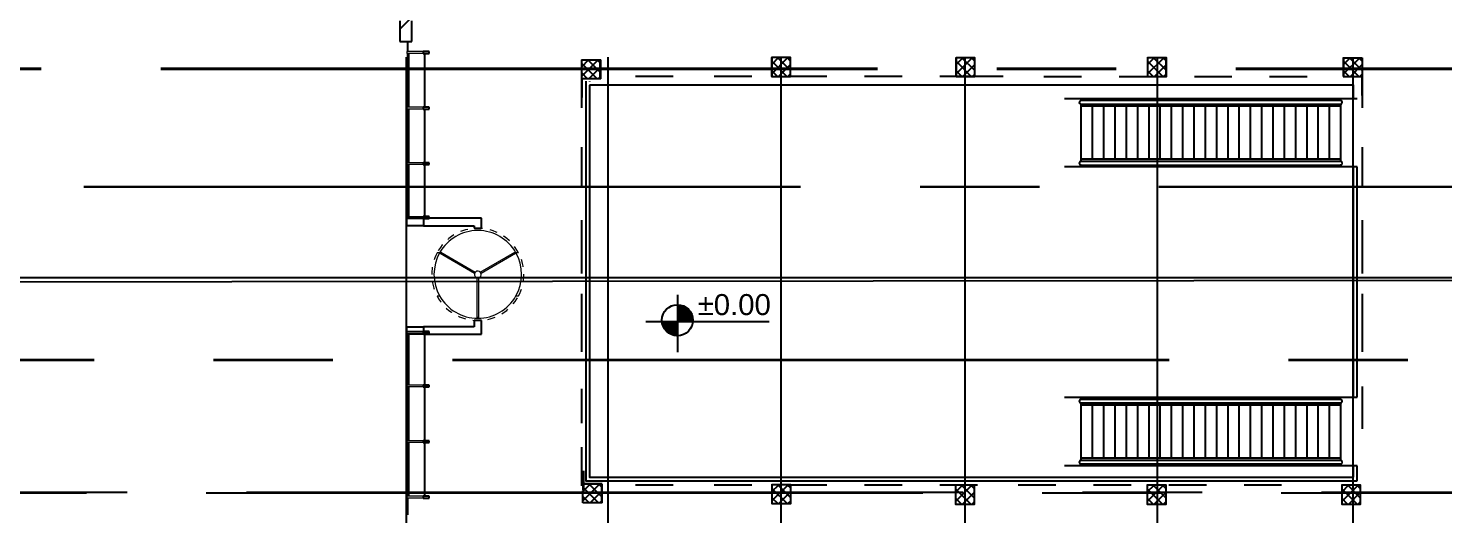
# Model space of a CAD drawing. Header units: millimetres. Extents: x 3062 to 3755, y 1606 to 1663.
# Drawn here: x 3158.15 to 3176.96, y 1624.77 to 1631.23 of the extents above; entities that cross this region are included whole.
import ezdxf

# ---------------------------------------------------------------- set-up
doc = ezdxf.new("R2010")
doc.units = ezdxf.units.MM
doc.linetypes.add('CENTER2', pattern=[28.575, 19.05, -3.175, 3.175, -3.175])
doc.linetypes.add('Dash', pattern=[6.35, 3.175, -3.175])
for name, color, linetype, lineweight in [('A-COLS', 52, 'Continuous', 9), ('A-DOOR', 31, 'Continuous', 9), ('A-DOOR-FRAM', 31, 'Continuous', 18), ('A-GLAZ-CURT', 52, 'Continuous', 9), ('A-GLAZ-CWMG', 51, 'Continuous', 9)]:
    doc.layers.add(name, color=color, linetype=linetype, lineweight=lineweight)
for name, color, linetype in [('LEVEL', 7, 'Continuous'), ('m7aor', 4, 'Continuous'), ('WORK', 7, 'Continuous')]:
    doc.layers.add(name, color=color, linetype=linetype)
doc.styles.add('STYLE7', font='swissi.ttf')

# ---------------------------------------------------------------- blocks, each defined once
blk = doc.blocks.new('M_Rectangular Column - 50_50-377117-Level 1')
at = {"layer": 'A-COLS'}
for p, q in [((250, 250), (-250, 250)), ((-250, 250), (-250, -250)), ((250, -250), (250, 250)), ((-250, -250), (250, -250))]:
    blk.add_line(p, q, dxfattribs=at)
blk = doc.blocks.new('System Panel - Glazed-V2-Level 1')
at = {"layer": 'A-GLAZ-CURT', "lineweight": 18}
for p, q in [((134444, -92826), (133017, -92826)), ((133017, -92826), (133017, -92852)), ((133017, -92852), (134444, -92852)), ((134444, -92852), (134444, -92826))]:
    blk.add_line(p, q, dxfattribs=at)
at = {"layer": 'A-GLAZ-CURT'}
blk.add_line((133017, -93266), (134444, -93266), dxfattribs=at)
blk = doc.blocks.new('System Panel - Glazed-427677-Level 1')
at = {"layer": 'A-GLAZ-CURT', "lineweight": 18}
for p, q in [((131490, -92826), (130112, -92826)), ((130112, -92826), (130112, -92852)), ((130112, -92852), (131490, -92852)), ((131490, -92852), (131490, -92826))]:
    blk.add_line(p, q, dxfattribs=at)
at = {"layer": 'A-GLAZ-CURT'}
blk.add_line((130137, -93266), (131490, -93266), dxfattribs=at)
blk = doc.blocks.new('System Panel - Glazed-427678-Level 1')
at = {"layer": 'A-GLAZ-CURT', "lineweight": 18}
for p, q in [((127008, -92826), (125630, -92826)), ((125630, -92826), (125630, -92852)), ((125630, -92852), (127008, -92852)), ((127008, -92852), (127008, -92826))]:
    blk.add_line(p, q, dxfattribs=at)
at = {"layer": 'A-GLAZ-CURT'}
blk.add_line((125630, -93266), (127008, -93266), dxfattribs=at)
blk = doc.blocks.new('Rectangular Mullion - 50 x 150mm-427671-Level 1')
at = {"layer": 'A-GLAZ-CWMG'}
for p, q in [((125630, -93307), (125630, -93290)), ((125630, -93290), (127008, -93290)), ((125630, -93307), (127008, -93307)), ((127008, -93290), (127008, -93307))]:
    blk.add_line(p, q, dxfattribs=at)
blk = doc.blocks.new('Rectangular Mullion - 50 x 150mm-V3-Level 1')
at = {"layer": 'A-GLAZ-CWMG', "lineweight": 25}
for p, q in [((134494, -92720), (134444, -92720)), ((134444, -92720), (134444, -92879)), ((134444, -92879), (134494, -92879)), ((134494, -92879), (134494, -92720))]:
    blk.add_line(p, q, dxfattribs=at)
at = {"layer": 'A-GLAZ-CWMG'}
for p, q in [((134444, -92879), (134444, -93307)), ((134494, -92879), (134494, -93307)), ((134494, -93307), (134444, -93307))]:
    blk.add_line(p, q, dxfattribs=at)
blk = doc.blocks.new('Rectangular Mullion - 50 x 150mm-417467-Level 1')
at = {"layer": 'A-GLAZ-CWMG'}
for p, q in [((124153, -93307), (124153, -93290)), ((124153, -93290), (125580, -93290)), ((124153, -93307), (125580, -93307)), ((125580, -93290), (125580, -93307))]:
    blk.add_line(p, q, dxfattribs=at)
blk = doc.blocks.new('Rectangular Mullion - 50 x 150mm-V58-Level 1')
at = {"layer": 'A-GLAZ-CWMG'}
for p, q in [((122361, -93290), (122626, -93290)), ((122361, -93307), (122626, -93307)), ((122626, -93290), (122626, -93307))]:
    blk.add_line(p, q, dxfattribs=at)
blk = doc.blocks.new('Rectangular Mullion - 50 x 150mm-V68-Level 1')
at = {"layer": 'A-GLAZ-CWMG'}
for p, q in [((134494, -93307), (134494, -93290)), ((134494, -93290), (134932, -93290)), ((134494, -93307), (134932, -93307))]:
    blk.add_line(p, q, dxfattribs=at)
blk = doc.blocks.new('Rectangular Mullion - 50 x 150mm-V69-Level 1')
at = {"layer": 'A-GLAZ-CWMG'}
for p, q in [((130112, -93307), (130112, -93290)), ((130112, -93290), (131490, -93290)), ((130112, -93307), (131490, -93307)), ((131490, -93290), (131490, -93307))]:
    blk.add_line(p, q, dxfattribs=at)
blk = doc.blocks.new('Rectangular Mullion - 50 x 150mm-427675-Level 1')
at = {"layer": 'A-GLAZ-CWMG', "lineweight": 25}
for p, q in [((130112, -92720), (130062, -92720)), ((130062, -92720), (130062, -92879)), ((130062, -92879), (130112, -92879)), ((130112, -92879), (130112, -92720))]:
    blk.add_line(p, q, dxfattribs=at)
at = {"layer": 'A-GLAZ-CWMG'}
for p, q in [((130062, -92879), (130062, -93307)), ((130112, -92879), (130112, -93307)), ((130112, -93307), (130062, -93307))]:
    blk.add_line(p, q, dxfattribs=at)
blk = doc.blocks.new('Rectangular Mullion - 50 x 150mm-427676-Level 1')
at = {"layer": 'A-GLAZ-CWMG', "lineweight": 25}
for p, q in [((127058, -92720), (127008, -92720)), ((127008, -92720), (127008, -92879)), ((127008, -92879), (127058, -92879)), ((127058, -92879), (127058, -92720))]:
    blk.add_line(p, q, dxfattribs=at)
at = {"layer": 'A-GLAZ-CWMG'}
for p, q in [((127008, -93307), (127008, -92879)), ((127058, -93307), (127058, -92879)), ((127058, -93307), (127008, -93307))]:
    blk.add_line(p, q, dxfattribs=at)
blk = doc.blocks.new('Door-Exterior-Revolving-Full Glass-Metal - 96__ x 84__-431191-Level 1')
at = {"layer": 'A-DOOR'}
for p, q in [((-573, 1083), (-573, 1015)), ((573, 1015), (573, 1083)), ((-573, -1015), (-573, -1083)), ((573, -1083), (573, -1015))]:
    blk.add_line(p, q, dxfattribs=at)
at = {"layer": 'A-DOOR', "lineweight": 18}
for p, q in [((27, 85), (558, 1005)), ((591, 986), (60, 66)), ((558, 1005), (591, 986)), ((-1149, 19), (-87, 19)), ((-1149, -19), (-1149, 19)), ((-87, -19), (-1149, -19)), ((558, -1005), (27, -85)), ((60, -66), (591, -986)), ((591, -986), (558, -1005))]:
    blk.add_line(p, q, dxfattribs=at)
at = {"layer": 'A-DOOR', "linetype": 'Dash'}
for start, end in [(62.1203, 117.8797), (117.8797, 242.1203), (297.8797, 62.1203), (242.1203, 297.8797)]:
    blk.add_arc((0, 0), 1226, start, end, dxfattribs=at)
at = {"layer": 'A-DOOR'}
for start, end in [(60.5394, 119.4606), (119.4606, 240.5394), (299.4606, 60.5394), (240.5394, 299.4606)]:
    blk.add_arc((0, 0), 1165, start, end, dxfattribs=at)
at = {"layer": 'A-DOOR', "lineweight": 18}
for start, end in [(167.6264, 192.3736), (47.6264, 72.3736), (287.6264, 312.3736)]:
    blk.add_arc((0, 0), 88.9, start, end, dxfattribs=at)
at = {"layer": 'A-DOOR-FRAM'}
for start, end in [(60, 240), (240, 60)]:
    blk.add_arc((0, 0), 88.9, start, end, dxfattribs=at)

msp = doc.modelspace()

# ---------------------------------------------------------------- hatches: boundary and pattern name
at = {"layer": 'LEVEL', "linetype": 'Continuous'}
h = msp.add_hatch(dxfattribs=at)
h.set_pattern_fill('ANSI31', color=9, scale=0.018836, style=0)
h.set_pattern_definition([(45, (-4338.211209, -8709.3408582), (-0.00166488233433, 0.00166488233433), [])])
h.paths.add_polyline_path([(3166.983, 1627.339, 0.021588), (3166.984, 1627.356, 0.414214), (3166.778, 1627.563), (3166.778, 1627.339)])
h.paths.add_polyline_path([(3166.778, 1627.15), (3166.778, 1627.339), (3166.572, 1627.339, 0.389145)])
at = {"layer": 'WORK'}
h = msp.add_hatch(dxfattribs=at)
h.set_pattern_fill('ANSI32', color=256, scale=0.0375)
h.set_pattern_definition([(45, (1183.39128, 870.09047), (-0.252569703, 0.252569703), []), (45, (1183.55966, 870.09047), (-0.252569703, 0.252569703), [])])
h.paths.add_polyline_path([(3165.503, 1633.147), (3164.476, 1633.147), (3164.476, 1634.002), (3164.431, 1634.002), (3164.378, 1634.005), (3164.378, 1633.147), (3163.089, 1633.147), (3163.089, 1631.333), (3163.089, 1631.058), (3163.249, 1631.058), (3163.249, 1631.333), (3163.249, 1632.893), (3163.249, 1633.047), (3165.503, 1633.047)])
at = {"layer": 'WORK', "ltscale": 0.53}
h = msp.add_hatch(dxfattribs=at)
h.set_pattern_fill('ANSI37', color=256, scale=0.028, angle=-90)
h.set_pattern_definition([(315, (2194.38559, 4264.24537), (0.0628617928, 0.0628617928), []), (45, (2194.38559, 4264.24537), (-0.0628617928, 0.0628617928), [])])
h.paths.add_polyline_path([(3168.281, 1630.595), (3168.281, 1630.845), (3168.031, 1630.845), (3168.031, 1630.595), (3168.131, 1630.595)])
h = msp.add_hatch(dxfattribs=at)
h.set_pattern_fill('ANSI37', color=256, scale=0.028, angle=-90)
h.set_pattern_definition([(315, (2196.83559, 4264.244285), (0.0628617928, 0.0628617928), []), (45, (2196.83559, 4264.244285), (-0.0628617928, 0.0628617928), [])])
h.paths.add_polyline_path([(3170.731, 1630.594), (3170.731, 1630.844), (3170.481, 1630.844), (3170.481, 1630.594), (3170.581, 1630.594)])
h = msp.add_hatch(dxfattribs=at)
h.set_pattern_fill('ANSI37', color=256, scale=0.028, angle=-90)
h.set_pattern_definition([(315, (2199.38148, 4264.244285), (0.0628617928, 0.0628617928), []), (45, (2199.38148, 4264.244285), (-0.0628617928, 0.0628617928), [])])
h.paths.add_polyline_path([(3173.277, 1630.594), (3173.277, 1630.844), (3173.027, 1630.844), (3173.027, 1630.594), (3173.127, 1630.594)])
h = msp.add_hatch(dxfattribs=at)
h.set_pattern_fill('ANSI37', color=256, scale=0.028, angle=-90)
h.set_pattern_definition([(315, (2201.98559, 4264.244285), (0.0628617928, 0.0628617928), []), (45, (2201.98559, 4264.244285), (-0.0628617928, 0.0628617928), [])])
h.paths.add_polyline_path([(3175.881, 1630.594), (3175.881, 1630.844), (3175.631, 1630.844), (3175.631, 1630.594), (3175.731, 1630.594)])
h = msp.add_hatch(dxfattribs=at)
h.set_pattern_fill('ANSI37', color=256, scale=0.028, angle=-90)
h.set_pattern_definition([(315, (2191.8626, 4264.21462), (0.0628617928, 0.0628617928), []), (45, (2191.8626, 4264.21462), (-0.0628617928, 0.0628617928), [])])
h.paths.add_polyline_path([(3165.758, 1630.564), (3165.758, 1630.814), (3165.508, 1630.814), (3165.508, 1630.564), (3165.608, 1630.564)])
h = msp.add_hatch(dxfattribs=at)
h.set_pattern_fill('ANSI37', color=256, scale=0.028, angle=-90)
h.set_pattern_definition([(315, (2191.883335, 4258.57908), (0.0628617928, 0.0628617928), []), (45, (2191.883335, 4258.57908), (-0.0628617928, 0.0628617928), [])])
h.paths.add_polyline_path([(3165.779, 1624.929), (3165.779, 1625.179), (3165.529, 1625.179), (3165.529, 1624.929), (3165.629, 1624.929)])
h = msp.add_hatch(dxfattribs=at)
h.set_pattern_fill('ANSI37', color=256, scale=0.028, angle=-90)
h.set_pattern_definition([(315, (2194.389405, 4258.570375), (0.0628617928, 0.0628617928), []), (45, (2194.389405, 4258.570375), (-0.0628617928, 0.0628617928), [])])
h.paths.add_polyline_path([(3168.285, 1624.92), (3168.285, 1625.17), (3168.035, 1625.17), (3168.035, 1624.92), (3168.135, 1624.92)])
h = msp.add_hatch(dxfattribs=at)
h.set_pattern_fill('ANSI37', color=256, scale=0.028, angle=-90)
h.set_pattern_definition([(315, (2196.83107, 4258.56393), (0.0628617928, 0.0628617928), []), (45, (2196.83107, 4258.56393), (-0.0628617928, 0.0628617928), [])])
h.paths.add_polyline_path([(3170.727, 1624.914), (3170.727, 1625.164), (3170.476, 1625.164), (3170.476, 1624.914), (3170.576, 1624.914)])
h = msp.add_hatch(dxfattribs=at)
h.set_pattern_fill('ANSI37', color=256, scale=0.028, angle=-90)
h.set_pattern_definition([(315, (2199.37772, 4258.56393), (0.0628617928, 0.0628617928), []), (45, (2199.37772, 4258.56393), (-0.0628617928, 0.0628617928), [])])
h.paths.add_polyline_path([(3173.273, 1624.914), (3173.273, 1625.164), (3173.023, 1625.164), (3173.023, 1624.914), (3173.123, 1624.914)])
h = msp.add_hatch(dxfattribs=at)
h.set_pattern_fill('ANSI37', color=256, scale=0.028, angle=-90)
h.set_pattern_definition([(315, (2201.96405, 4258.56393), (0.0628617928, 0.0628617928), []), (45, (2201.96405, 4258.56393), (-0.0628617928, 0.0628617928), [])])
h.paths.add_polyline_path([(3175.859, 1624.914), (3175.859, 1625.164), (3175.609, 1625.164), (3175.609, 1624.914), (3175.709, 1624.914)])

# ---------------------------------------------------------------- linework, layer by layer
at = {"layer": 'LEVEL', "color": 7}
for p, q in [((3166.778, 1627.692), (3166.778, 1626.931)), ((3166.357, 1627.339), (3167.996, 1627.339))]:
    msp.add_line(p, q, dxfattribs=at)
msp.add_circle((3166.778, 1627.356), 0.206, dxfattribs=at)
at = {"layer": 'm7aor', "linetype": 'CENTER2', "ltscale": 0.5}
for p, q in [((3163.171, 1645.138), (3163.171, 1610.95)), ((3165.852, 1645.138), (3165.852, 1611.004)), ((3168.151, 1645.138), (3168.151, 1611.282)), ((3170.597, 1645.138), (3170.597, 1611.282)), ((3173.156, 1645.138), (3173.156, 1611.282)), ((3175.756, 1645.138), (3175.756, 1611.282)), ((3212.298, 1630.7), (3149.5, 1630.7)), ((3212.298, 1630.689), (3149.5, 1630.689)), ((3211.278, 1629.128), (3150.574, 1629.128)), ((3211.278, 1629.117), (3150.574, 1629.127)), ((3149.5, 1626.834), (3213.438, 1626.834)), ((3149.5, 1626.823), (3212.901, 1626.823)), ((3213.438, 1625.067), (3149.5, 1625.067)), ((3212.901, 1625.056), (3149.5, 1625.056))]:
    msp.add_line(p, q, dxfattribs=at)
at = {"layer": 'WORK', "ltscale": 0.5}
for p, q in [((3163.089, 1631.333), (3163.089, 1631.058)), ((3163.249, 1631.058), (3163.249, 1631.333)), ((3163.089, 1631.058), (3163.249, 1631.058)), ((3163.187, 1631.058), (3163.187, 1631.058))]:
    msp.add_line(p, q, dxfattribs=at)
at = {"layer": 'WORK', "lineweight": 25}
for p, q in [((3175.626, 1630.844), (3175.626, 1630.594)), ((3165.753, 1630.564), (3165.753, 1630.814)), ((3165.758, 1630.564), (3165.503, 1630.564)), ((3165.503, 1630.564), (3165.503, 1630.314)), ((3175.626, 1630.594), (3175.881, 1630.594)), ((3164.175, 1628.71), (3163.401, 1628.71)), ((3163.401, 1628.71), (3163.401, 1628.61)), ((3163.401, 1628.61), (3164.075, 1628.61)), ((3164.075, 1628.61), (3164.075, 1628.577)), ((3164.075, 1628.577), (3164.175, 1628.577)), ((3164.175, 1628.577), (3164.175, 1628.71)), ((3164.075, 1627.27), (3163.401, 1627.27)), ((3163.401, 1627.27), (3163.401, 1627.17)), ((3164.075, 1627.352), (3164.075, 1627.27)), ((3164.175, 1627.352), (3164.075, 1627.352)), ((3164.175, 1627.17), (3164.175, 1627.352)), ((3163.401, 1627.17), (3164.175, 1627.17)), ((3165.523, 1625.346), (3165.523, 1625.096)), ((3165.523, 1625.185), (3165.779, 1625.185)), ((3165.779, 1625.179), (3165.523, 1625.179)), ((3165.773, 1624.929), (3165.773, 1625.179))]:
    msp.add_line(p, q, dxfattribs=at)
at = {"layer": 'WORK'}
for p, q in [((3175.626, 1630.844), (3175.881, 1630.844)), ((3175.881, 1630.844), (3175.88, 1630.633)), ((3165.503, 1630.814), (3165.758, 1630.814)), ((3165.503, 1630.814), (3165.503, 1630.18)), ((3171.106, 1630.594), (3170.266, 1630.594)), ((3171.921, 1630.304), (3175.812, 1630.304)), ((3172.142, 1630.304), (3172.142, 1630.274)), ((3175.592, 1630.274), (3172.142, 1630.274)), ((3175.592, 1630.274), (3175.592, 1630.304)), ((3172.142, 1630.228), (3172.142, 1629.465)), ((3172.142, 1630.228), (3175.592, 1630.228)), ((3172.292, 1630.204), (3172.292, 1629.495)), ((3172.442, 1630.204), (3172.442, 1629.495)), ((3172.592, 1630.204), (3172.592, 1629.495)), ((3172.742, 1630.204), (3172.742, 1629.495)), ((3172.892, 1630.204), (3172.892, 1629.495)), ((3175.592, 1630.228), (3175.592, 1629.465)), ((3175.812, 1629.395), (3171.921, 1629.395)), ((3175.592, 1629.495), (3172.142, 1629.495)), ((3175.592, 1629.465), (3172.142, 1629.465)), ((3172.142, 1629.418), (3172.142, 1629.395)), ((3172.142, 1629.418), (3175.592, 1629.418)), ((3163.182, 1628.71), (3163.401, 1628.71)), ((3163.182, 1628.61), (3163.182, 1628.71)), ((3163.401, 1628.61), (3163.182, 1628.61)), ((3163.182, 1627.27), (3163.401, 1627.27)), ((3163.182, 1627.17), (3163.182, 1627.27)), ((3163.401, 1627.17), (3163.182, 1627.17)), ((3171.921, 1626.332), (3175.812, 1626.332)), ((3172.142, 1626.332), (3172.142, 1626.303)), ((3175.592, 1626.303), (3175.592, 1626.332)), ((3175.88, 1626.475), (3175.88, 1625.913)), ((3175.592, 1626.303), (3172.142, 1626.303)), ((3172.142, 1626.257), (3172.142, 1625.493)), ((3172.142, 1626.257), (3175.592, 1626.257)), ((3172.292, 1626.232), (3172.292, 1625.523)), ((3172.442, 1626.232), (3172.442, 1625.523)), ((3172.592, 1626.232), (3172.592, 1625.523)), ((3172.742, 1626.232), (3172.742, 1625.523)), ((3172.892, 1626.232), (3172.892, 1625.523)), ((3175.592, 1626.257), (3175.592, 1625.493)), ((3175.812, 1625.423), (3171.921, 1625.423)), ((3175.592, 1625.523), (3172.142, 1625.523)), ((3175.592, 1625.493), (3172.142, 1625.493)), ((3172.142, 1625.447), (3172.142, 1625.423)), ((3172.142, 1625.447), (3175.592, 1625.447)), ((3165.523, 1624.929), (3165.523, 1625.089)), ((3165.779, 1624.929), (3165.523, 1624.929))]:
    msp.add_line(p, q, dxfattribs=at)
at = {"layer": 'WORK', "ltscale": 0.53}
for p, q in [((3174.649, 1630.594), (3175.149, 1630.594)), ((3170.266, 1625.17), (3170.766, 1625.17)), ((3174.309, 1625.17), (3174.809, 1625.17))]:
    msp.add_line(p, q, dxfattribs=at)
at = {"layer": 'WORK', "linetype": 'Dash'}
for p, q in [((3173.042, 1630.204), (3173.042, 1629.495)), ((3173.192, 1630.204), (3173.192, 1629.495)), ((3173.342, 1630.204), (3173.342, 1629.495)), ((3173.492, 1630.204), (3173.492, 1629.495)), ((3173.642, 1630.204), (3173.642, 1629.495)), ((3173.792, 1630.204), (3173.792, 1629.495)), ((3173.942, 1630.204), (3173.942, 1629.495)), ((3174.092, 1630.204), (3174.092, 1629.495)), ((3174.242, 1630.204), (3174.242, 1629.495)), ((3174.392, 1630.204), (3174.392, 1629.495)), ((3174.542, 1630.204), (3174.542, 1629.495)), ((3174.692, 1630.204), (3174.692, 1629.495)), ((3174.842, 1630.204), (3174.842, 1629.495)), ((3174.992, 1630.204), (3174.992, 1629.495)), ((3175.142, 1630.204), (3175.142, 1629.495)), ((3175.292, 1630.204), (3175.292, 1629.495)), ((3175.442, 1630.204), (3175.442, 1629.495)), ((3173.042, 1626.232), (3173.042, 1625.523)), ((3173.192, 1626.232), (3173.192, 1625.523)), ((3173.342, 1626.232), (3173.342, 1625.523)), ((3173.492, 1626.232), (3173.492, 1625.523)), ((3173.642, 1626.232), (3173.642, 1625.523)), ((3173.792, 1626.232), (3173.792, 1625.523)), ((3173.942, 1626.232), (3173.942, 1625.523)), ((3174.092, 1626.232), (3174.092, 1625.523)), ((3174.242, 1626.232), (3174.242, 1625.523)), ((3174.392, 1626.232), (3174.392, 1625.523)), ((3174.542, 1626.232), (3174.542, 1625.523)), ((3174.692, 1626.232), (3174.692, 1625.523)), ((3174.842, 1626.232), (3174.842, 1625.523)), ((3174.992, 1626.232), (3174.992, 1625.523)), ((3175.142, 1626.232), (3175.142, 1625.523)), ((3175.292, 1626.232), (3175.292, 1625.523)), ((3175.442, 1626.232), (3175.442, 1625.523))]:
    msp.add_line(p, q, dxfattribs=at)
at = {"layer": 'WORK', "lineweight": 25}
for points in [[(3168.031, 1630.854), (3168.031, 1630.595), (3168.281, 1630.595), (3168.281, 1630.845), (3168.031, 1630.845)], [(3170.481, 1630.853), (3170.481, 1630.594), (3170.731, 1630.594), (3170.731, 1630.844), (3170.481, 1630.844)], [(3173.027, 1630.853), (3173.027, 1630.594), (3173.277, 1630.594), (3173.277, 1630.844), (3173.027, 1630.844)], [(3175.631, 1630.853), (3175.631, 1630.594)], [(3165.758, 1630.564), (3165.758, 1630.814)], [(3165.508, 1630.573), (3165.508, 1630.314)], [(3175.881, 1630.344), (3175.881, 1630.594)], [(3165.529, 1625.354), (3165.529, 1625.096)], [(3165.779, 1624.929), (3165.779, 1625.179)], [(3168.035, 1625.179), (3168.035, 1624.92), (3168.285, 1624.92), (3168.285, 1625.17), (3168.035, 1625.17)], [(3170.476, 1625.173), (3170.476, 1624.914), (3170.727, 1624.914), (3170.727, 1625.164), (3170.476, 1625.164)], [(3173.023, 1625.173), (3173.023, 1624.914), (3173.273, 1624.914), (3173.273, 1625.164), (3173.023, 1625.164)], [(3175.609, 1625.173), (3175.609, 1624.914), (3175.859, 1624.914), (3175.859, 1625.164), (3175.609, 1625.164)]]:
    msp.add_lwpolyline(points, dxfattribs=at)
at = {"layer": 'WORK'}
for points in [[(3165.559, 1630.531), (3165.559, 1625.221), (3175.812, 1625.221)], [(3165.609, 1630.531), (3165.609, 1630.529)], [(3165.609, 1630.479), (3165.609, 1625.271), (3175.762, 1625.271)], [(3175.762, 1630.304), (3175.762, 1630.479), (3165.609, 1630.479)], [(3166.723, 1630.594), (3166.223, 1630.594)], [(3167.766, 1630.594), (3167.266, 1630.594)], [(3168.766, 1630.594), (3168.266, 1630.594)], [(3169.766, 1630.594), (3169.266, 1630.594)], [(3171.649, 1630.594), (3172.149, 1630.594)], [(3172.649, 1630.594), (3173.149, 1630.594)], [(3173.649, 1630.594), (3174.149, 1630.594)], [(3174.649, 1630.594), (3175.149, 1630.594)], [(3175.88, 1630.633), (3175.88, 1630.18)], [(3172.142, 1630.204), (3175.592, 1630.204)], [(3165.503, 1629.655), (3165.503, 1629.139)], [(3175.88, 1629.655), (3175.88, 1629.139)], [(3175.592, 1629.418), (3175.592, 1629.395)], [(3175.762, 1626.332), (3175.762, 1629.395)], [(3175.812, 1626.332), (3175.812, 1629.395)], [(3152.507, 1627.923), (3214.706, 1627.923), (3214.706, 1628.682)], [(3165.503, 1628.686), (3165.503, 1627.976)], [(3175.88, 1628.686), (3175.88, 1627.976)], [(3148.065, 1627.858), (3211.998, 1627.923)], [(3165.503, 1627.708), (3165.503, 1626.934)], [(3175.88, 1627.708), (3175.88, 1626.934)], [(3165.503, 1626.443), (3165.503, 1625.99)], [(3172.142, 1626.232), (3175.592, 1626.232)], [(3165.503, 1625.67), (3165.503, 1625.154)], [(3175.592, 1625.447), (3175.592, 1625.423)], [(3175.762, 1625.271), (3175.762, 1625.423)], [(3175.812, 1625.221), (3175.812, 1625.423)], [(3166.223, 1625.17), (3166.723, 1625.17)], [(3167.266, 1625.17), (3167.766, 1625.17)], [(3168.266, 1625.17), (3168.766, 1625.17)], [(3169.266, 1625.17), (3169.766, 1625.17)], [(3170.266, 1625.17), (3170.766, 1625.17)], [(3171.309, 1625.17), (3171.809, 1625.17)], [(3172.309, 1625.17), (3172.809, 1625.17)], [(3173.309, 1625.17), (3173.809, 1625.17)], [(3174.309, 1625.17), (3174.809, 1625.17)]]:
    msp.add_lwpolyline(points, dxfattribs=at)
at = {"layer": 'WORK', "ltscale": 0.5}
msp.add_arc((3165.961, 1630.269), 9.587, 144.1371, 179.1622, dxfattribs=at)
at = {"layer": 'WORK'}
for centre, radius, start, end in [((3172.142, 1630.251), 0.0232, 90, 270), ((3175.589, 1630.251), 0.0233, 263.3857, 83.3857), ((3172.142, 1629.442), 0.0232, 90, 270), ((3175.592, 1629.442), 0.0232, 270, 90), ((3172.142, 1626.28), 0.0232, 90, 270), ((3175.589, 1626.28), 0.0233, 263.3857, 83.3857), ((3172.142, 1625.47), 0.0232, 90, 270), ((3175.592, 1625.47), 0.0232, 270, 90)]:
    msp.add_arc(centre, radius, start, end, dxfattribs=at)

# ---------------------------------------------------------------- block references
at = {"layer": 'WORK', "xscale": 0.0005000000000000001, "yscale": 0.0005000000000000001, "zscale": 0.0005000000000000001}
for name, p, rotation in [('Rectangular Mullion - 50 x 150mm-V58-Level 1', (3209.84, 1692.238), 270), ('Rectangular Mullion - 50 x 150mm-V3-Level 1', (3209.84, 1698.148), 270), ('Rectangular Mullion - 50 x 150mm-417467-Level 1', (3209.84, 1692.977), 270), ('System Panel - Glazed-V2-Level 1', (3209.84, 1697.409), 270), ('M_Rectangular Column - 50_50-377117-Level 1', (3168.151, 1630.72), 270), ('M_Rectangular Column - 50_50-377117-Level 1', (3170.601, 1630.719), 270), ('M_Rectangular Column - 50_50-377117-Level 1', (3173.146, 1630.719), 270), ('Rectangular Mullion - 50 x 150mm-V3-Level 1', (3209.84, 1697.409), 270), ('Rectangular Mullion - 50 x 150mm-417467-Level 1', (3209.84, 1692.238), 270), ('System Panel - Glazed-V2-Level 1', (3209.84, 1696.67), 270), ('Rectangular Mullion - 50 x 150mm-V3-Level 1', (3209.84, 1696.67), 270), ('Rectangular Mullion - 50 x 150mm-427671-Level 1', (3209.84, 1692.238), 270), ('System Panel - Glazed-427678-Level 1', (3209.84, 1692.238), 270), ('Rectangular Mullion - 50 x 150mm-427676-Level 1', (3209.84, 1692.238), 270), ('Door-Exterior-Revolving-Full Glass-Metal - 96__ x 84__-431191-Level 1', (3164.125, 1627.965), 90.00000000000087), ('Rectangular Mullion - 50 x 150mm-427675-Level 1', (3209.84, 1692.238), 270), ('Rectangular Mullion - 50 x 150mm-V69-Level 1', (3209.84, 1692.238), 270), ('System Panel - Glazed-427677-Level 1', (3209.84, 1692.238), 270), ('Rectangular Mullion - 50 x 150mm-V3-Level 1', (3209.84, 1693.716), 270), ('Rectangular Mullion - 50 x 150mm-417467-Level 1', (3209.84, 1688.545), 270), ('System Panel - Glazed-V2-Level 1', (3209.84, 1692.977), 270), ('Rectangular Mullion - 50 x 150mm-V3-Level 1', (3209.84, 1692.977), 270), ('Rectangular Mullion - 50 x 150mm-417467-Level 1', (3209.84, 1687.806), 270), ('System Panel - Glazed-V2-Level 1', (3209.84, 1692.238), 270), ('Rectangular Mullion - 50 x 150mm-V3-Level 1', (3209.84, 1692.238), 270), ('M_Rectangular Column - 50_50-377117-Level 1', (3168.154, 1625.045), 270), ('M_Rectangular Column - 50_50-377117-Level 1', (3170.596, 1625.039), 270), ('M_Rectangular Column - 50_50-377117-Level 1', (3173.143, 1625.039), 270), ('M_Rectangular Column - 50_50-377117-Level 1', (3175.729, 1625.039), 270), ('Rectangular Mullion - 50 x 150mm-V68-Level 1', (3209.84, 1692.238), 270)]:
    msp.add_blockref(name, p, dxfattribs=dict(at, rotation=rotation))

# ---------------------------------------------------------------- texts
at = {"layer": 'LEVEL', "style": 'STYLE7'}
msp.add_text('%%P0.00', height=0.2791, dxfattribs=at).set_placement((3167.047, 1627.424))

doc.saveas('drawing.dxf')
